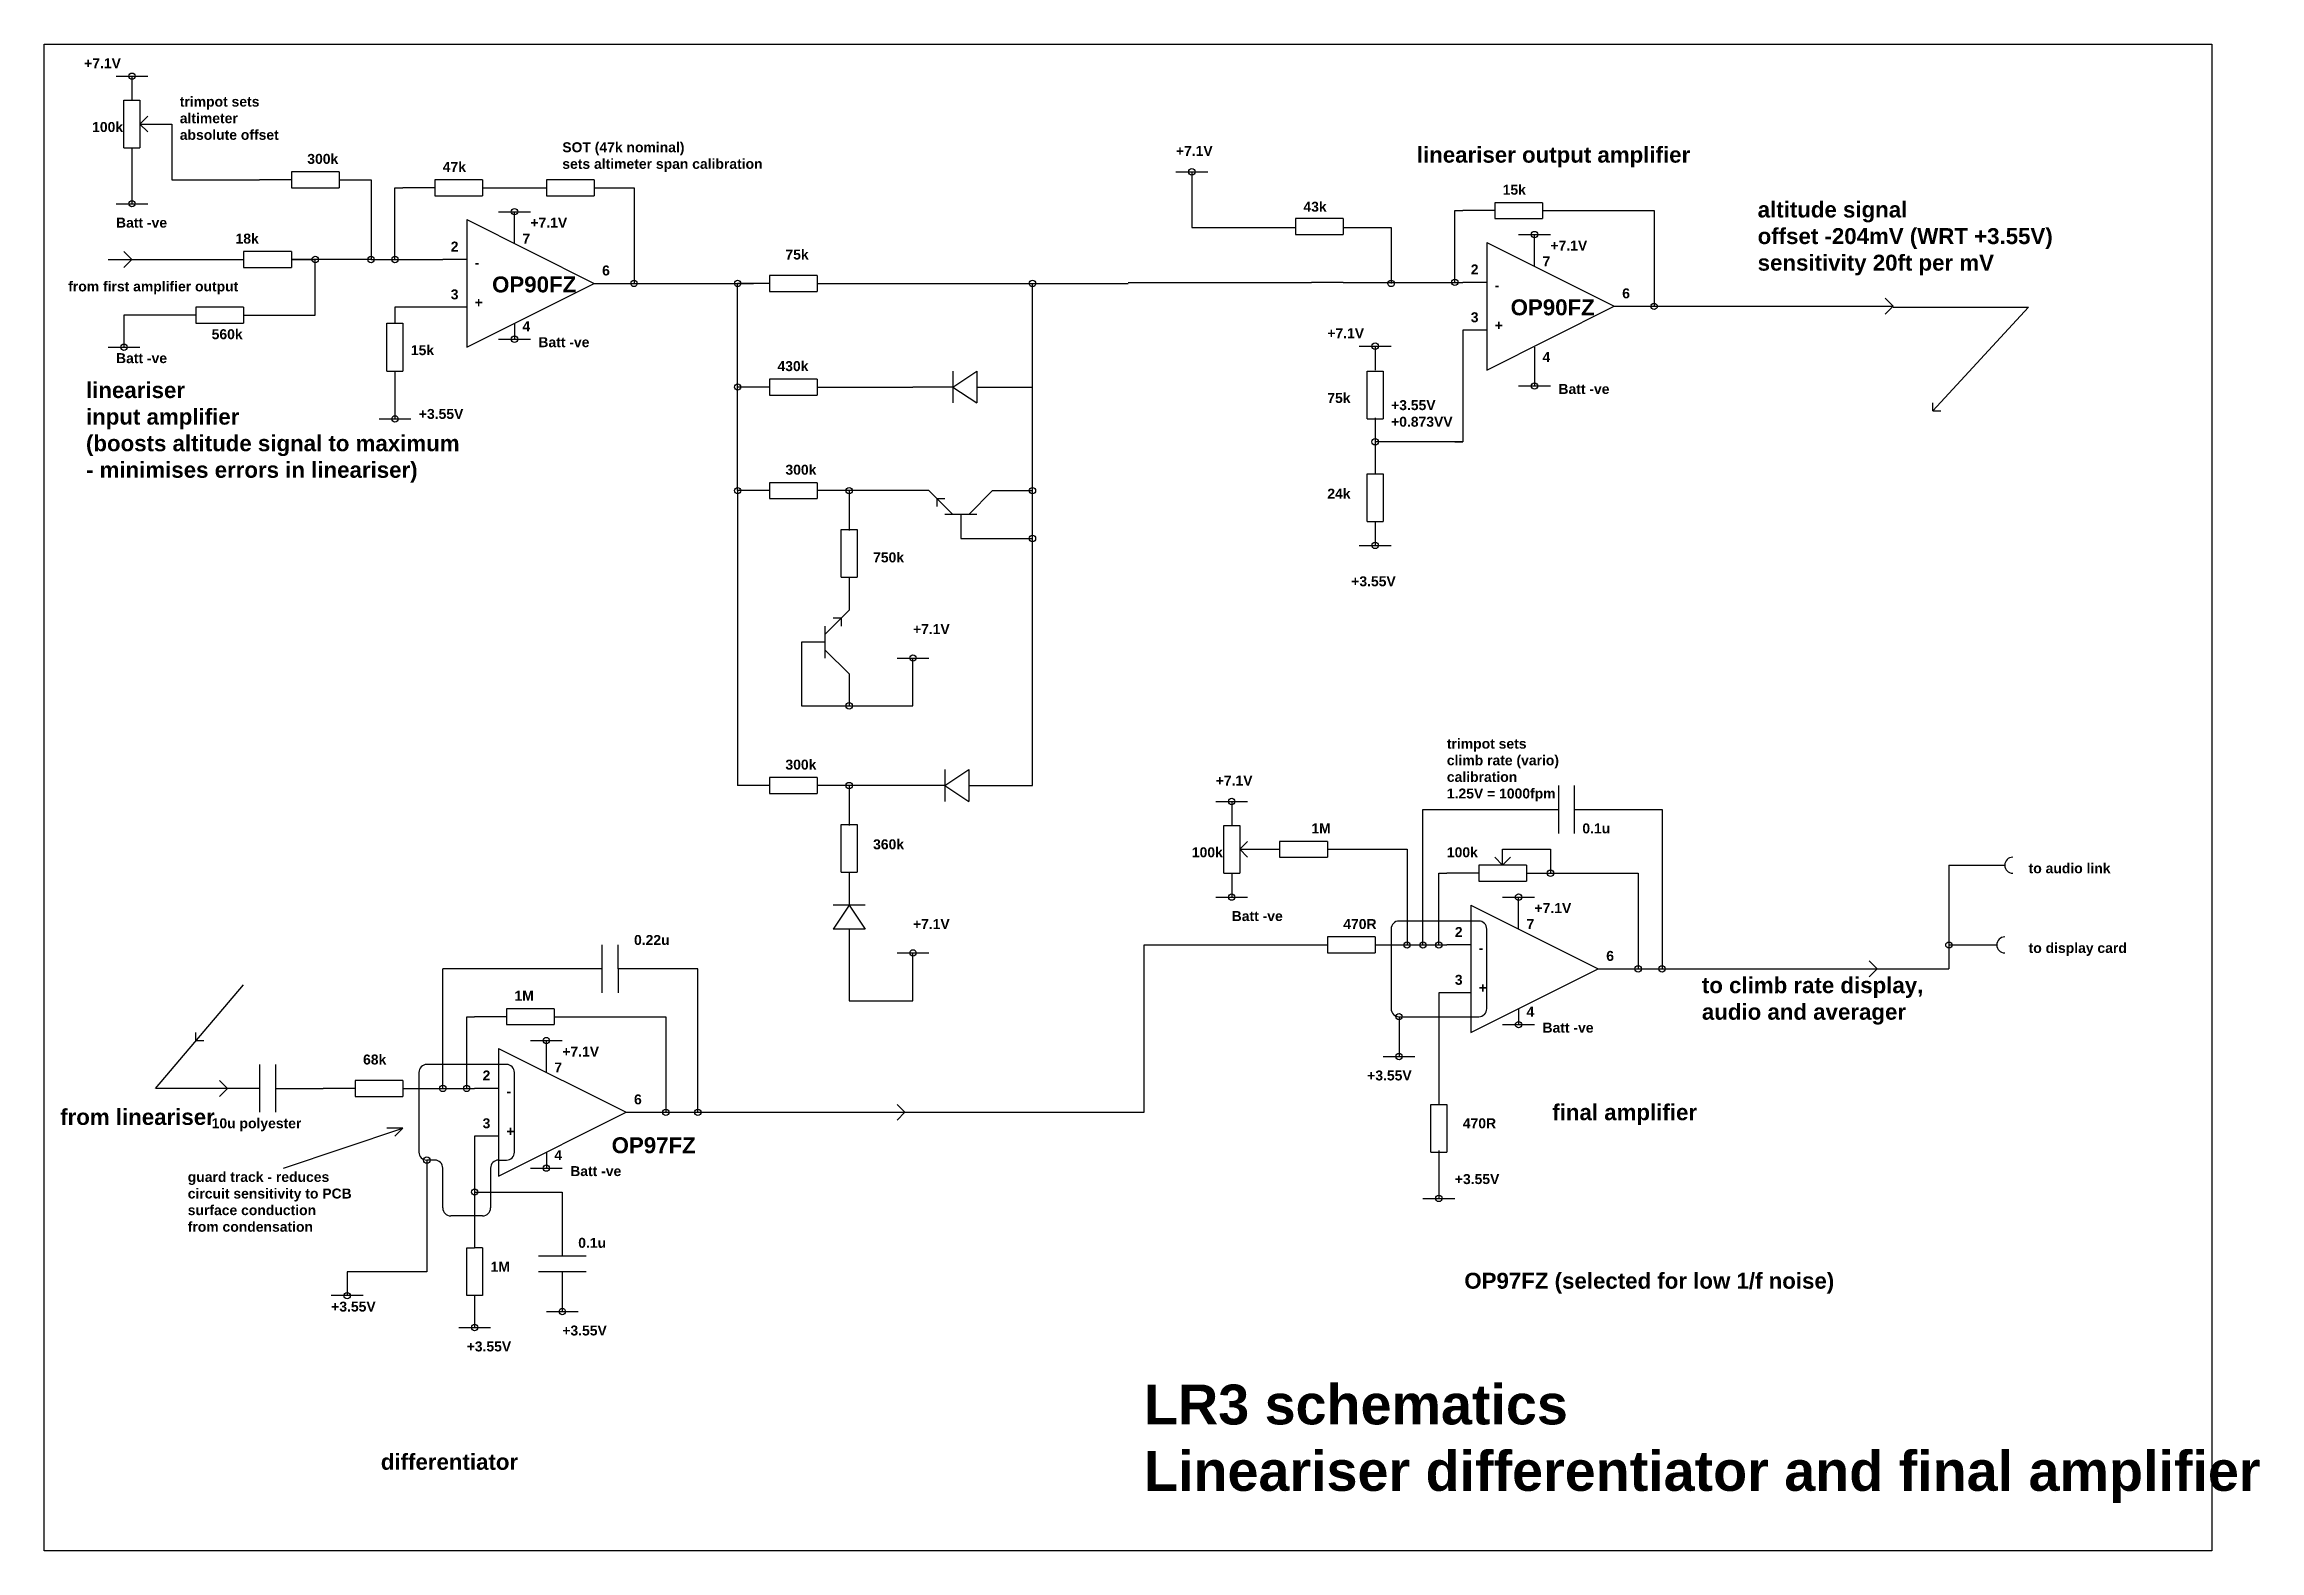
# Model space of a CAD drawing. Extents: x 11 to 289, y 14 to 203.
import ezdxf

# ---------------------------------------------------------------- set-up
doc = ezdxf.new("R2010")
doc.units = 0
doc.layers.add('1', color=7, linetype='CONTINUOUS')
doc.styles.add('ARIALB', font='ARIALBD.TTF')

msp = doc.modelspace()

# ---------------------------------------------------------------- linework, layer by layer
at = {"layer": '1', "color": 7, "linetype": 'CONTINUOUS'}
for p, q in [((11, 203), (283, 203)), ((11, 14), (11, 203)), ((283, 203), (283, 14)), ((20, 199), (24, 199)), ((22, 199), (22, 196)), ((21, 190), (21, 196)), ((21, 196), (23, 196)), ((23, 196), (23, 190)), ((23, 193), (24, 194)), ((23, 193), (24, 192)), ((23, 193), (27, 193)), ((27, 193), (27, 186)), ((21, 190), (23, 190)), ((22, 190), (22, 183)), ((42, 187), (42, 185)), ((48, 187), (42, 187)), ((48, 187), (48, 185)), ((153, 187), (157, 187)), ((155, 187), (155, 184)), ((27, 186), (38, 186)), ((42, 186), (38, 186)), ((42, 185), (48, 185)), ((48, 186), (52, 186)), ((52, 186), (52, 176)), ((55, 176), (55, 185)), ((55, 185), (56, 185)), ((60, 185), (56, 185)), ((60, 186), (60, 184)), ((66, 186), (60, 186)), ((60, 184), (66, 184)), ((66, 186), (66, 184)), ((66, 185), (74, 185)), ((74, 186), (74, 184)), ((80, 186), (74, 186)), ((74, 184), (80, 184)), ((80, 186), (80, 184)), ((80, 185), (85, 185)), ((85, 185), (85, 173)), ((85, 185), (85, 173)), ((155, 184), (155, 180)), ((20, 183), (24, 183)), ((64, 181), (64, 165)), ((64, 181), (80, 173)), ((68, 182), (72, 182)), ((70, 178), (70, 182)), ((168, 181.13), (168, 179.13)), ((174, 181.13), (168, 181.13)), ((174, 181.13), (174, 179.13)), ((188, 173.13), (188, 182.13)), ((188, 182.13), (189, 182.13)), ((193, 182.13), (189, 182.13)), ((193, 183.13), (193, 181.13)), ((199, 183.13), (193, 183.13)), ((193, 181.13), (199, 181.13)), ((199, 183.13), (199, 181.13)), ((199, 182.13), (202, 182.13)), ((202, 182.13), (203, 182.13)), ((203, 182.13), (213, 182.13)), ((213, 182.13), (213, 170.13)), ((213, 182.13), (213, 170.13)), ((155, 180), (168, 180)), ((168, 179.13), (174, 179.13)), ((174, 180), (180, 180)), ((180, 180), (180, 173)), ((192, 178.13), (192, 162.13)), ((192, 178.13), (208, 170.13)), ((196, 179.13), (200, 179.13)), ((198, 175.13), (198, 179.13)), ((19, 176), (36, 176)), ((21, 177), (22, 176)), ((22, 176), (21, 175)), ((36, 177), (36, 175)), ((42, 177), (36, 177)), ((42, 177), (42, 175)), ((42, 176), (45, 176)), ((52, 176), (42, 176)), ((45, 169), (45, 176)), ((52, 176), (55, 176)), ((55, 176), (61, 176)), ((64, 176), (61, 176)), ((36, 175), (42, 175)), ((64, 165), (80, 173)), ((80, 173), (100, 173)), ((102, 173), (98, 173)), ((98, 160), (98, 173)), ((102, 174), (102, 172)), ((108, 174), (102, 174)), ((108, 174), (108, 172)), ((108, 173), (111, 173)), ((111, 173), (147, 173)), ((135, 160), (135, 173)), ((147, 173.13), (170, 173.13)), ((174, 173.13), (170, 173.13)), ((174, 173.13), (183, 173.13)), ((183, 173.13), (189, 173.13)), ((192, 173.13), (189, 173.13)), ((30, 170), (30, 168)), ((36, 170), (30, 170)), ((36, 170), (36, 168)), ((61, 170), (55, 170)), ((55, 170), (55, 168)), ((64, 170), (61, 170)), ((102, 172), (108, 172)), ((192, 162.13), (208, 170.13)), ((208, 170.13), (243, 170.13)), ((243, 170.13), (242, 171.13)), ((243, 170.13), (242, 169.13)), ((243, 170), (260, 170)), ((260, 170), (248, 157)), ((26, 169), (21, 169)), ((21, 169), (21, 165)), ((30, 169), (26, 169)), ((30, 168), (36, 168)), ((36, 169), (45, 169)), ((54, 162), (54, 168)), ((54, 168), (56, 168)), ((56, 168), (56, 162)), ((70, 168), (70, 166)), ((192, 167.13), (189, 167.13)), ((189, 167.13), (189, 153.13)), ((19, 165), (23, 165)), ((68, 166), (72, 166)), ((176, 165.13), (180, 165.13)), ((178, 165.13), (178, 162.13)), ((198, 165), (198, 160.13)), ((54, 162), (56, 162)), ((54, 162), (56, 162)), ((55, 162), (55, 156)), ((125, 162), (125, 158)), ((125, 160), (128, 162)), ((128, 162), (128, 158)), ((177, 156), (177, 162)), ((177, 162), (179, 162)), ((179, 162), (179, 156)), ((102, 160), (98, 160)), ((98, 147), (98, 160)), ((102, 161), (102, 159)), ((108, 161), (102, 161)), ((102, 159), (108, 159)), ((108, 161), (108, 159)), ((108, 160), (111, 160)), ((111, 160), (120, 160)), ((125, 160), (120, 160)), ((125, 160), (128, 158)), ((128, 160), (135, 160)), ((135, 141), (135, 160)), ((196, 160.13), (200, 160.13)), ((53, 156), (57, 156)), ((177, 156), (179, 156)), ((178, 156.13), (178, 149.13)), ((248, 157), (248, 158)), ((248, 157), (249, 157)), ((189, 153.13), (178, 153.13)), ((188, 153.13), (189, 153.13)), ((102, 148), (102, 146)), ((108, 148), (102, 148)), ((108, 148), (108, 146)), ((177, 143.13), (177, 149.13)), ((177, 149.13), (179, 149.13)), ((179, 149.13), (179, 143.13)), ((102, 147), (98, 147)), ((98, 147), (98, 110)), ((102, 146), (108, 146)), ((122, 147), (108, 147)), ((112, 147), (112, 142)), ((125, 144), (122, 147)), ((123, 146), (123, 145)), ((123, 146), (124, 146)), ((127, 144), (130, 147)), ((130, 147), (135, 147)), ((111, 136.13), (111, 142.13)), ((111, 142.13), (113, 142.13)), ((113, 142.13), (113, 136.13)), ((128, 144), (124, 144)), ((126, 144), (126, 141)), ((177, 143.13), (179, 143.13)), ((178, 143.13), (178, 140.13)), ((126, 141), (135, 141)), ((135, 110), (135, 141)), ((176, 140.13), (180, 140.13)), ((111, 136.13), (113, 136.13)), ((112, 136), (112, 132)), ((109, 129), (112, 132)), ((111, 131), (110, 131)), ((111, 131), (111, 130)), ((109, 128), (106, 128)), ((106, 128), (106, 120)), ((109, 126), (109, 130)), ((109, 127), (112, 124)), ((118, 126), (122, 126)), ((120, 120), (120, 126)), ((112, 124), (112, 120)), ((106, 120), (112, 120)), ((112, 120), (120, 120)), ((124, 112), (124, 108)), ((124, 110), (127, 112)), ((127, 112), (127, 108)), ((102, 110), (98, 110)), ((102, 111), (102, 109)), ((108, 111), (102, 111)), ((102, 109), (108, 109)), ((108, 111), (108, 109)), ((122, 110), (108, 110)), ((112, 110), (112, 105)), ((124, 110), (121, 110)), ((124, 110), (127, 108)), ((127, 110), (135, 110)), ((201, 110), (201, 104)), ((203, 104), (203, 110)), ((158, 108), (162, 108)), ((160, 108), (160, 105)), ((184, 90), (184, 107)), ((184, 107), (201, 107)), ((203, 107), (214, 107)), ((214, 107), (214, 87)), ((111, 99.13), (111, 105.13)), ((111, 105.13), (113, 105.13)), ((113, 105.13), (113, 99.13)), ((159, 99), (159, 105)), ((159, 105), (161, 105)), ((161, 105), (161, 99)), ((161, 102), (162, 103)), ((166, 103), (166, 101)), ((172, 103), (166, 103)), ((172, 103), (172, 101)), ((161, 102), (166, 102)), ((161, 102), (162, 101)), ((166, 101), (172, 101)), ((172, 102), (182, 102)), ((182, 102), (182, 90)), ((194, 100), (193, 101)), ((194, 100), (194, 102)), ((194, 102), (200, 102)), ((194, 100), (195, 101)), ((200, 102), (200, 99)), ((111, 99.13), (113, 99.13)), ((112, 99), (112, 95)), ((159, 99), (161, 99)), ((160, 99), (160, 96)), ((186, 90), (186, 99)), ((186, 99), (187, 99)), ((191, 99), (187, 99)), ((191, 100), (191, 98)), ((197, 100), (191, 100)), ((191, 98), (197, 98)), ((197, 100), (197, 98)), ((197, 99), (200, 99)), ((200, 99), (201, 99)), ((201, 99), (211, 99)), ((211, 99), (211, 87)), ((211, 99), (211, 87)), ((250, 100), (250, 87)), ((250, 100), (257, 100)), ((114, 95), (110, 95)), ((112, 95), (110, 92)), ((112, 95), (114, 92)), ((158, 96), (162, 96)), ((190, 95), (190, 79)), ((190, 95), (206, 87)), ((194, 96), (198, 96)), ((196, 92), (196, 96)), ((114, 92), (110, 92)), ((112, 92), (112, 83)), ((180, 92), (180, 82)), ((191, 93), (181, 93)), ((192, 82), (192, 92)), ((81, 84), (81, 90)), ((83, 87), (83, 90)), ((118, 89), (122, 89)), ((120, 83), (120, 89)), ((149, 90), (172, 90)), ((149, 69), (149, 90)), ((172, 91), (172, 89)), ((178, 91), (172, 91)), ((172, 89), (178, 89)), ((178, 91), (178, 89)), ((178, 90), (181, 90)), ((181, 90), (187, 90)), ((190, 90), (187, 90)), ((250, 90), (256, 90)), ((61, 72), (61, 87)), ((81, 87), (61, 87)), ((93, 87), (83, 87)), ((83, 87), (83, 84)), ((93, 69), (93, 87)), ((190, 79), (206, 87)), ((206, 87), (241, 87)), ((241, 87), (240, 88)), ((241, 87), (240, 86)), ((241, 87), (250, 87)), ((24.95, 72.01), (36, 85)), ((190, 84), (186, 84)), ((186, 84), (186, 70)), ((64, 72), (64, 81)), ((64, 81), (65, 81)), ((69, 81), (65, 81)), ((69, 82), (69, 80)), ((75, 82), (69, 82)), ((75, 82), (75, 80)), ((75, 81), (78, 81)), ((78, 81), (79, 81)), ((79, 81), (89, 81)), ((89, 81), (89, 69)), ((89, 81), (89, 69)), ((112, 83), (120, 83)), ((181, 81), (181, 76)), ((181, 81), (191, 81)), ((196, 82), (196, 80)), ((30, 78), (30, 79)), ((30, 78), (31, 78)), ((69, 80), (75, 80)), ((72, 78), (76, 78)), ((74, 74), (74, 78)), ((194, 80), (198, 80)), ((68, 77), (68, 61)), ((68, 77), (84, 69)), ((179, 76), (183, 76)), ((34, 72), (33, 73)), ((38, 75), (38, 69)), ((40, 75), (40, 72)), ((50, 73), (50, 71)), ((56, 73), (50, 73)), ((56, 73), (56, 71)), ((58, 74), (58, 64)), ((69, 75), (59, 75)), ((70, 64), (70, 74)), ((38, 72), (25, 72)), ((34, 72), (33, 71)), ((40, 72), (46, 72)), ((40, 72), (40, 69)), ((50, 72), (46, 72)), ((50, 71), (56, 71)), ((56, 72), (59, 72)), ((59, 72), (65, 72)), ((68, 72), (65, 72)), ((119, 69), (118, 70)), ((185, 64), (185, 70)), ((185, 70), (187, 70)), ((187, 70), (187, 64)), ((41, 62), (56, 67)), ((56, 67), (54, 67)), ((56, 67), (55, 66)), ((68, 61), (84, 69)), ((84, 69), (119, 69)), ((115, 69), (149, 69)), ((119, 69), (118, 68)), ((68, 66), (65, 66)), ((65, 66), (65, 52)), ((74, 64), (74, 62)), ((185, 64), (187, 64)), ((186, 64.2), (186, 58.2)), ((59, 63), (59, 49)), ((60, 63), (59, 63)), ((61, 57), (61, 62)), ((67, 62), (67, 57)), ((68, 63), (69, 63)), ((72, 62), (76, 62)), ((65, 59), (76, 59)), ((76, 59), (76, 51)), ((66, 56), (62, 56)), ((184, 58.2), (188, 58.2)), ((64, 52), (65, 52)), ((64, 46), (64, 52)), ((66, 52), (65, 52)), ((66, 52), (66, 46)), ((73, 51), (79, 51)), ((51, 49), (49, 49)), ((49, 49), (49, 46)), ((59, 49), (51, 49)), ((79, 49), (73, 49)), ((76, 49), (76, 44)), ((51, 46), (47, 46)), ((66, 46), (64, 46)), ((65, 46), (65, 42)), ((63, 42), (67, 42)), ((74, 44), (78, 44)), ((283, 14), (11, 14))]:
    msp.add_line(p, q, dxfattribs=at)
for centre in [(22, 199), (155, 187), (22, 183), (70, 182), (198, 179.13), (45, 176), (52, 176), (55, 176), (85, 173), (98, 173), (135, 173), (180, 173), (188, 173.13), (213, 170.13), (21, 165), (70, 166), (178, 165.13), (98, 160), (198, 160.13), (55, 156), (178, 153.13), (98, 147), (112, 147), (135, 147), (135, 141), (178, 140.13), (120, 126), (112, 120), (112, 110), (160, 108), (200, 99), (160, 96), (196, 96), (120, 89), (182, 90), (184, 90), (186, 90), (250, 90), (211, 87), (214, 87), (181, 81), (74, 78), (196, 80), (181, 76), (61, 72), (64, 72), (89, 69), (93, 69), (59, 63), (74, 62), (65, 59), (186, 58.2), (49, 46), (65, 42), (76, 44)]:
    msp.add_circle(centre, 0.4, dxfattribs=at)
for centre, start, end in [((258, 100), 90, 270), ((181, 92), 90, 180), ((191, 92), 0, 90), ((257, 90), 90, 270), ((181, 82), 180, 270), ((191, 82), 270, 0), ((59, 74), 90, 180), ((69, 74), 0, 90), ((59, 64), 180, 270), ((69, 64), 270, 0), ((60, 62), 0, 90), ((68, 62), 90, 180), ((62, 57), 180, 270), ((66, 57), 270, 0)]:
    msp.add_arc(centre, 1, start, end, dxfattribs=at)

# ---------------------------------------------------------------- texts
at = {"layer": '1', "color": 7, "linetype": 'CONTINUOUS', "style": 'ARIALB'}
for s, height, p in [('+7.1V', 1.25, (16, 200)), ('100k', 1.25, (17, 192)), ('300k', 1.25, (44, 188)), ('+7.1V', 1.25, (153, 189)), ('lineariser output amplifier', 2, (183.23, 188.15)), ('47k', 1.25, (61, 187)), ('15k', 1.25, (194, 184.13)), ('Batt -ve', 1.25, (20, 180)), ('+7.1V', 1.25, (72, 180)), ('43k', 1.25, (169, 182)), ('18k', 1.25, (35, 178)), ('2', 1.25, (62, 177)), ('7', 1.25, (71, 178)), ('+7.1V', 1.25, (200, 177.13)), ('-', 1.25, (65, 175)), ('6', 1.25, (81, 174)), ('75k', 1.25, (104, 176)), ('2', 1.25, (190, 174.13)), ('7', 1.25, (199, 175.13)), ('from first amplifier output', 1.25, (14, 172)), ('OP90FZ', 2, (67.19, 171.87)), ('-', 1.25, (193, 172.13)), ('6', 1.25, (209, 171.13)), ('3', 1.25, (62, 171)), ('+', 1.25, (65, 170)), ('OP90FZ', 2, (195, 169)), ('560k', 1.25, (32, 166)), ('4', 1.25, (71, 167)), ('+7.1V', 1.25, (172, 166.13)), ('3', 1.25, (190, 168.13)), ('+', 1.25, (193, 167.13)), ('Batt -ve', 1.25, (20, 163)), ('15k', 1.25, (57, 164)), ('Batt -ve', 1.25, (73, 165)), ('4', 1.25, (199, 163.13)), ('430k', 1.25, (103, 162)), ('75k', 1.25, (172, 158)), ('Batt -ve', 1.25, (201, 159.13)), ('+3.55V', 1.25, (58, 156)), ('300k', 1.25, (104, 149)), ('24k', 1.25, (172, 146)), ('750k', 1.25, (115, 138)), ('+3.55V', 1.25, (175, 135)), ('+7.1V', 1.25, (120, 129)), ('300k', 1.25, (104, 112)), ('+7.1V', 1.25, (158, 110)), ('360k', 1.25, (115, 102)), ('1M', 1.25, (170, 104)), ('0.1u', 1.25, (204, 104)), ('100k', 1.25, (155, 101)), ('100k', 1.25, (187, 101)), ('to audio link', 1.25, (260, 99)), ('+7.1V', 1.25, (198, 94)), ('+7.1V', 1.25, (120, 92)), ('Batt -ve', 1.25, (160, 93)), ('470R', 1.25, (174, 92)), ('2', 1.25, (188, 91)), ('7', 1.25, (197, 92)), ('0.22u', 1.25, (85, 90)), ('-', 1.25, (191, 89)), ('6', 1.25, (207, 88)), ('to display card', 1.25, (260, 89)), ('3', 1.25, (188, 85)), ('1M', 1.25, (70, 83)), ('+', 1.25, (191, 84)), ('4', 1.25, (197, 81)), ('Batt -ve', 1.25, (199, 79)), ('68k', 1.25, (51, 75)), ('7', 1.25, (75, 74)), ('+7.1V', 1.25, (76, 76)), ('2', 1.25, (66, 73)), ('+3.55V', 1.25, (177, 73)), ('from lineariser', 2, (12.99, 67.42)), ('-', 1.25, (69, 71)), ('6', 1.25, (85, 70)), ('final amplifier', 2, (200.23, 68.01)), ('10u polyester', 1.25, (32, 67)), ('3', 1.25, (66, 67)), ('+', 1.25, (69, 66)), ('470R', 1.25, (189, 67)), ('4', 1.25, (75, 63)), ('OP97FZ', 2, (82.19, 63.87)), ('Batt -ve', 1.25, (77, 61)), ('+3.55V', 1.25, (188, 60)), ('0.1u', 1.25, (78, 52)), ('1M', 1.25, (67, 49)), ('OP97FZ (selected for low 1/f noise)', 2, (189.19, 46.87)), ('+3.55V', 1.25, (47, 44)), ('+3.55V', 1.25, (76, 41)), ('+3.55V', 1.25, (64, 39)), ('differentiator', 2, (53.23, 24.15))]:
    msp.add_text(s, height=height, dxfattribs=at).set_placement(p)
at = {"layer": '1', "color": 7, "linetype": 'CONTINUOUS', "attachment_point": 7, "style": 'ARIALB'}
for s, insert, char_height in [('trimpot sets\\Paltimeter\\Pabsolute offset', (28, 191), 1.25), ('SOT (47k nominal)\\Psets altimeter span calibration', (76, 187), 1.25), ('altitude signal\\Poffset -204mV (WRT +3.55V)\\Psensitivity 20ft per mV', (226, 174), 2), ('lineariser \\Pinput amplifier\\P(boosts altitude signal to maximum\\P- minimises errors in lineariser)', (16.23, 148.01), 2), ('+3.55V\\P+0.873VV', (180, 155), 1.25), ('trimpot sets \\Pclimb rate (vario) \\Pcalibration\\P1.25V = 1000fpm', (187, 108), 1.25), ('to climb rate display, \\Paudio and averager', (219, 80), 2), ('guard track - reduces \\Pcircuit sensitivity to PCB \\Psurface conduction \\Pfrom condensation', (29, 54), 1.25), ('LR3 schematics\\PLineariser differentiator and final amplifier', (149, 20), 5)]:
    msp.add_mtext(s, dxfattribs=dict(at, insert=insert, char_height=char_height))

doc.saveas('drawing.dxf')
